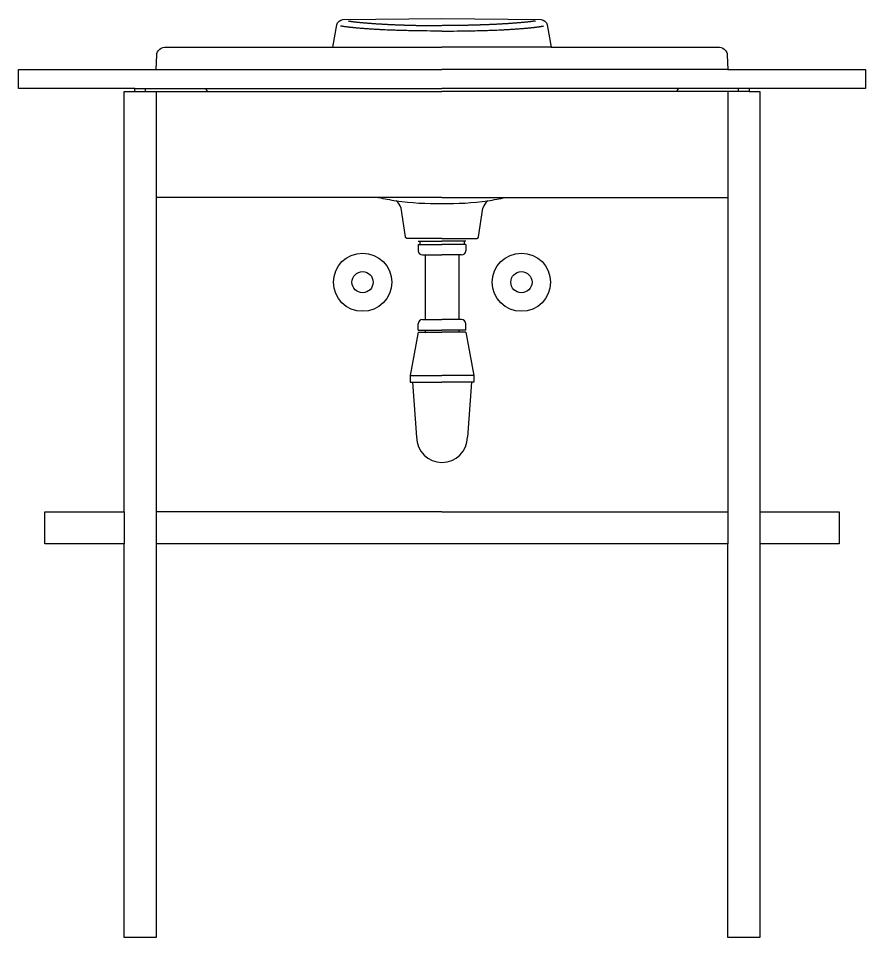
# Model space of a CAD drawing. Header units: millimetres. Extents: x 26555 to 42000, y 34815 to 42213.
# Drawn here: x 31249 to 32049, y 41345 to 42213 of the extents above; entities that cross this region are included whole.
import ezdxf

# ---------------------------------------------------------------- set-up
doc = ezdxf.new("R2010")
doc.units = ezdxf.units.MM
doc.layers.add('cad-block.com', color=250, linetype='Continuous')

# ---------------------------------------------------------------- blocks, each defined once
blk = doc.blocks.new('washbasin 7_front_cad-block.com')
at = {"color": 0, "linetype": 'Continuous'}
for p, q in [((-0.09577, 0.86069), (-0.09599, 0.86074)), ((-0.09599, 0.86074), (-0.09599, 0.86074)), ((-0.09554, 0.86064), (-0.09577, 0.86069)), ((-0.0953, 0.8606), (-0.09554, 0.86064)), ((-0.09505, 0.86055), (-0.0953, 0.8606)), ((-0.0948, 0.86051), (-0.09505, 0.86055)), ((-0.09452, 0.86046), (-0.0948, 0.86051)), ((-0.09422, 0.86041), (-0.09452, 0.86046)), ((-0.09392, 0.86035), (-0.09422, 0.86041)), ((-0.09363, 0.86031), (-0.09392, 0.86035)), ((-0.09332, 0.86026), (-0.09363, 0.86031)), ((-0.09296, 0.8602), (-0.09332, 0.86026)), ((-0.0926, 0.86014), (-0.09296, 0.8602)), ((-0.09222, 0.86009), (-0.0926, 0.86014)), ((-0.09184, 0.86003), (-0.09222, 0.86009)), ((-0.09144, 0.85997), (-0.09184, 0.86003)), ((-0.09103, 0.85992), (-0.09144, 0.85997)), ((-0.09061, 0.85986), (-0.09103, 0.85992)), ((-0.09019, 0.8598), (-0.09061, 0.85986)), ((-0.08975, 0.85974), (-0.09019, 0.8598)), ((-0.0893, 0.85969), (-0.08975, 0.85974)), ((-0.08885, 0.85963), (-0.0893, 0.85969)), ((-0.08838, 0.85957), (-0.08885, 0.85963)), ((-0.08791, 0.85951), (-0.08838, 0.85957)), ((-0.08833, 0.86542), (-0.08814, 0.86539)), ((-0.08814, 0.86539), (-0.08785, 0.86534)), ((-0.08742, 0.85946), (-0.08791, 0.85951)), ((-0.08785, 0.86534), (-0.08755, 0.8653)), ((-0.08755, 0.8653), (-0.0872, 0.86524)), ((-0.0872, 0.86524), (-0.08684, 0.86519)), ((-0.08684, 0.86519), (-0.08647, 0.86513)), ((-0.08647, 0.86513), (-0.08609, 0.86508)), ((-0.08609, 0.86508), (-0.0857, 0.86503)), ((-0.0857, 0.86503), (-0.0853, 0.86497)), ((-0.0853, 0.86497), (-0.08489, 0.86492)), ((-0.08489, 0.86492), (-0.08447, 0.86486)), ((-0.08447, 0.86486), (-0.08404, 0.86481)), ((-0.08404, 0.86481), (-0.08361, 0.86475)), ((-0.08361, 0.86475), (-0.08316, 0.8647)), ((-0.08316, 0.8647), (-0.0827, 0.86464)), ((-0.0827, 0.86464), (-0.08223, 0.86459)), ((-0.08223, 0.86459), (-0.08176, 0.86453)), ((-0.08176, 0.86453), (-0.08127, 0.86448)), ((-0.08127, 0.86448), (-0.08078, 0.86442)), ((-0.08078, 0.86442), (-0.08027, 0.86437)), ((-0.08027, 0.86437), (-0.07976, 0.86431)), ((-0.07976, 0.86431), (-0.07924, 0.86426)), ((-0.07924, 0.86426), (-0.07871, 0.8642)), ((-0.07871, 0.8642), (-0.07817, 0.86415)), ((-0.07817, 0.86415), (-0.07762, 0.86409)), ((-0.07762, 0.86409), (-0.07706, 0.86404)), ((-0.07706, 0.86404), (-0.07649, 0.86399)), ((-0.07649, 0.86399), (-0.07591, 0.86393)), ((-0.07591, 0.86393), (-0.07533, 0.86388)), ((-0.07533, 0.86388), (-0.07473, 0.86382)), ((-0.07473, 0.86382), (-0.07413, 0.86377)), ((-0.07413, 0.86377), (-0.07352, 0.86371)), ((-0.07352, 0.86371), (-0.0729, 0.86366)), ((-0.0729, 0.86366), (-0.07227, 0.86361)), ((-0.07227, 0.86361), (-0.07163, 0.86355)), ((-0.07163, 0.86355), (-0.07099, 0.8635)), ((-0.07099, 0.8635), (-0.07033, 0.86345)), ((-0.07033, 0.86345), (-0.06967, 0.8634)), ((-0.06967, 0.8634), (-0.069, 0.86334)), ((-0.069, 0.86334), (-0.06832, 0.86329)), ((-0.06832, 0.86329), (-0.06763, 0.86324)), ((-0.06763, 0.86324), (-0.06694, 0.86319)), ((-0.06694, 0.86319), (-0.06623, 0.86314)), ((-0.06623, 0.86314), (-0.06552, 0.86309)), ((-0.06552, 0.86309), (-0.0648, 0.86304)), ((-0.0648, 0.86304), (-0.06407, 0.86299)), ((-0.06407, 0.86299), (-0.06334, 0.86294)), ((-0.06334, 0.86294), (-0.06278, 0.8629)), ((-0.06278, 0.8629), (-0.06223, 0.86286)), ((-0.06223, 0.86286), (-0.06169, 0.86283)), ((-0.06169, 0.86283), (-0.06116, 0.8628)), ((-0.06116, 0.8628), (-0.06065, 0.86276)), ((-0.06065, 0.86276), (-0.06014, 0.86273)), ((-0.06014, 0.86273), (-0.05942, 0.86269)), ((-0.05942, 0.86269), (-0.0587, 0.86264)), ((-0.0587, 0.86264), (-0.05794, 0.8626)), ((-0.05794, 0.8626), (-0.05718, 0.86255)), ((-0.05718, 0.86255), (-0.05664, 0.86252)), ((-0.05664, 0.86252), (-0.05611, 0.86249)), ((-0.05611, 0.86249), (-0.05556, 0.86246)), ((-0.05556, 0.86246), (-0.05502, 0.86243)), ((-0.05502, 0.86243), (-0.05447, 0.8624)), ((-0.05447, 0.8624), (-0.05392, 0.86237)), ((-0.05392, 0.86237), (-0.05337, 0.86234)), ((-0.05337, 0.86234), (-0.05282, 0.86231)), ((-0.05282, 0.86231), (-0.05225, 0.86229)), ((-0.05225, 0.86229), (-0.05169, 0.86226)), ((-0.05169, 0.86226), (-0.05113, 0.86223)), ((-0.05113, 0.86223), (-0.05056, 0.8622)), ((-0.05056, 0.8622), (-0.04999, 0.86217)), ((-0.04999, 0.86217), (-0.04941, 0.86214)), ((-0.04941, 0.86214), (-0.04884, 0.86212)), ((-0.04884, 0.86212), (-0.04826, 0.86209)), ((-0.04826, 0.86209), (-0.04768, 0.86206)), ((-0.04768, 0.86206), (-0.04709, 0.86204)), ((-0.04709, 0.86204), (-0.0465, 0.86201)), ((-0.0465, 0.86201), (-0.04591, 0.86198)), ((-0.04591, 0.86198), (-0.04532, 0.86196)), ((-0.04532, 0.86196), (-0.04473, 0.86193)), ((-0.04473, 0.86193), (-0.04413, 0.86191)), ((-0.04413, 0.86191), (-0.04352, 0.86188)), ((-0.04352, 0.86188), (-0.04292, 0.86186)), ((-0.04292, 0.86186), (-0.04232, 0.86183)), ((-0.04232, 0.86183), (-0.04171, 0.86181)), ((-0.04171, 0.86181), (-0.0411, 0.86179)), ((-0.0411, 0.86179), (-0.04048, 0.86176)), ((-0.04048, 0.86176), (-0.03987, 0.86174)), ((-0.03987, 0.86174), (-0.03925, 0.86172)), ((-0.03925, 0.86172), (-0.03863, 0.86169)), ((-0.03863, 0.86169), (-0.038, 0.86167)), ((-0.038, 0.86167), (-0.03738, 0.86165)), ((-0.03738, 0.86165), (-0.03676, 0.86163)), ((-0.03676, 0.86163), (-0.03613, 0.86161)), ((-0.03613, 0.86161), (-0.0356, 0.86159)), ((-0.0356, 0.86159), (-0.03507, 0.86157)), ((-0.03507, 0.86157), (-0.03454, 0.86156)), ((-0.03454, 0.86156), (-0.03391, 0.86154)), ((-0.03391, 0.86154), (-0.03326, 0.86152)), ((-0.03326, 0.86152), (-0.03278, 0.8615)), ((-0.03278, 0.8615), (-0.0323, 0.86149)), ((-0.0323, 0.86149), (-0.03182, 0.86147)), ((-0.03182, 0.86147), (-0.03134, 0.86146)), ((-0.03134, 0.86146), (-0.03086, 0.86145)), ((-0.03086, 0.86145), (-0.03037, 0.86143)), ((-0.03037, 0.86143), (-0.02989, 0.86142)), ((-0.02989, 0.86142), (-0.0294, 0.86141)), ((-0.0294, 0.86141), (-0.02891, 0.86139)), ((-0.02891, 0.86139), (-0.02842, 0.86138)), ((-0.02842, 0.86138), (-0.02793, 0.86137)), ((-0.02793, 0.86137), (-0.02793, 0.86137)), ((-0.02793, 0.86137), (-0.02744, 0.86136)), ((-0.02744, 0.86136), (-0.02695, 0.86134)), ((-0.02695, 0.86134), (-0.02646, 0.86133)), ((-0.02646, 0.86133), (-0.02597, 0.86132)), ((-0.02597, 0.86132), (-0.02547, 0.86131)), ((-0.02547, 0.86131), (-0.02498, 0.8613)), ((-0.02498, 0.8613), (-0.02448, 0.86129)), ((-0.02448, 0.86129), (-0.02399, 0.86128)), ((-0.02399, 0.86128), (-0.02349, 0.86127)), ((-0.02349, 0.86127), (-0.02299, 0.86126)), ((-0.02299, 0.86126), (-0.0225, 0.86125)), ((-0.0225, 0.86125), (-0.022, 0.86124)), ((-0.022, 0.86124), (-0.0215, 0.86123)), ((-0.0215, 0.86123), (-0.021, 0.86122)), ((-0.021, 0.86122), (-0.0205, 0.86121)), ((-0.0205, 0.86121), (-0.02, 0.8612)), ((-0.02, 0.8612), (-0.01949, 0.86119)), ((-0.01949, 0.86119), (-0.01899, 0.86118)), ((-0.01899, 0.86118), (-0.01849, 0.86117)), ((-0.01849, 0.86117), (-0.01798, 0.86117)), ((-0.01798, 0.86117), (-0.01748, 0.86116)), ((-0.01748, 0.86116), (-0.01697, 0.86115)), ((-0.01697, 0.86115), (-0.01646, 0.86114)), ((-0.01646, 0.86114), (-0.0159, 0.86113)), ((-0.0159, 0.86113), (-0.01534, 0.86113)), ((-0.01534, 0.86113), (-0.01479, 0.86112)), ((-0.01479, 0.86112), (-0.01443, 0.86112)), ((-0.01443, 0.86112), (-0.01385, 0.86111)), ((-0.01385, 0.86111), (-0.01327, 0.8611)), ((-0.01327, 0.8611), (-0.01268, 0.86109)), ((-0.01268, 0.86109), (-0.0121, 0.86109)), ((-0.0121, 0.86109), (-0.0115, 0.86108)), ((-0.0115, 0.86108), (-0.01091, 0.86108)), ((-0.01091, 0.86108), (-0.01032, 0.86107)), ((-0.01032, 0.86107), (-0.00972, 0.86107)), ((-0.00972, 0.86107), (-0.00912, 0.86106)), ((-0.00912, 0.86106), (-0.00852, 0.86106)), ((-0.00852, 0.86106), (-0.00833, 0.86106)), ((-0.00833, 0.86106), (-0.00833, 0.86106)), ((-0.00833, 0.86106), (-0.00792, 0.86105)), ((-0.00792, 0.86105), (-0.00731, 0.86105)), ((-0.00731, 0.86105), (-0.00671, 0.86105)), ((-0.00671, 0.86105), (-0.0061, 0.86104)), ((-0.0061, 0.86104), (-0.00549, 0.86104)), ((-0.00549, 0.86104), (-0.00489, 0.86104)), ((-0.00489, 0.86104), (-0.00428, 0.86104)), ((-0.00428, 0.86104), (-0.00367, 0.86103)), ((-0.00367, 0.86103), (-0.00306, 0.86103)), ((-0.00306, 0.86103), (-0.00246, 0.86103)), ((-0.00246, 0.86103), (-0.00185, 0.86103)), ((-0.00185, 0.86103), (-0.00137, 0.86103)), ((-0.00137, 0.86103), (-0.00125, 0.86103)), ((-0.00125, 0.86103), (-0.00081, 0.86103)), ((-0.00081, 0.86103), (-0.00065, 0.86103)), ((-0.00065, 0.86103), (-0.00049, 0.86103)), ((-0.00065, 0.86103), (-0.00049, 0.86103)), ((-0.00049, 0.86103), (-0.00025, 0.86103)), ((-0.00049, 0.86103), (-0.00025, 0.86103)), ((0.00049, 0.86103), (0.00025, 0.86103)), ((0.00049, 0.86103), (0.00025, 0.86103)), ((0.00065, 0.86103), (0.00049, 0.86103)), ((0.00065, 0.86103), (0.00049, 0.86103)), ((0.00081, 0.86103), (0.00065, 0.86103)), ((0.00125, 0.86103), (0.00081, 0.86103)), ((0.00137, 0.86103), (0.00125, 0.86103)), ((0.00185, 0.86103), (0.00137, 0.86103)), ((0.00246, 0.86103), (0.00185, 0.86103)), ((0.00306, 0.86103), (0.00246, 0.86103)), ((0.00367, 0.86103), (0.00306, 0.86103)), ((0.00428, 0.86104), (0.00367, 0.86103)), ((0.00489, 0.86104), (0.00428, 0.86104)), ((0.00549, 0.86104), (0.00489, 0.86104)), ((0.0061, 0.86104), (0.00549, 0.86104)), ((0.00671, 0.86105), (0.0061, 0.86104)), ((0.00731, 0.86105), (0.00671, 0.86105)), ((0.00792, 0.86105), (0.00731, 0.86105)), ((0.00833, 0.86106), (0.00792, 0.86105)), ((0.00833, 0.86106), (0.00833, 0.86106)), ((0.00852, 0.86106), (0.00833, 0.86106)), ((0.00912, 0.86106), (0.00852, 0.86106)), ((0.00972, 0.86107), (0.00912, 0.86106)), ((0.01032, 0.86107), (0.00972, 0.86107)), ((0.01091, 0.86108), (0.01032, 0.86107)), ((0.0115, 0.86108), (0.01091, 0.86108)), ((0.0121, 0.86109), (0.0115, 0.86108)), ((0.01268, 0.86109), (0.0121, 0.86109)), ((0.01327, 0.8611), (0.01268, 0.86109)), ((0.01385, 0.86111), (0.01327, 0.8611)), ((0.01443, 0.86112), (0.01385, 0.86111)), ((0.01479, 0.86112), (0.01443, 0.86112)), ((0.01534, 0.86113), (0.01479, 0.86112)), ((0.0159, 0.86113), (0.01534, 0.86113)), ((0.01646, 0.86114), (0.0159, 0.86113)), ((0.01697, 0.86115), (0.01646, 0.86114)), ((0.01748, 0.86116), (0.01697, 0.86115)), ((0.01798, 0.86117), (0.01748, 0.86116)), ((0.01849, 0.86117), (0.01798, 0.86117)), ((0.01899, 0.86118), (0.01849, 0.86117)), ((0.01949, 0.86119), (0.01899, 0.86118)), ((0.02, 0.8612), (0.01949, 0.86119)), ((0.0205, 0.86121), (0.02, 0.8612)), ((0.021, 0.86122), (0.0205, 0.86121)), ((0.0215, 0.86123), (0.021, 0.86122)), ((0.022, 0.86124), (0.0215, 0.86123)), ((0.0225, 0.86125), (0.022, 0.86124)), ((0.02299, 0.86126), (0.0225, 0.86125)), ((0.02349, 0.86127), (0.02299, 0.86126)), ((0.02399, 0.86128), (0.02349, 0.86127)), ((0.02448, 0.86129), (0.02399, 0.86128)), ((0.02498, 0.8613), (0.02448, 0.86129)), ((0.02547, 0.86131), (0.02498, 0.8613)), ((0.02597, 0.86132), (0.02547, 0.86131)), ((0.02646, 0.86133), (0.02597, 0.86132)), ((0.02695, 0.86134), (0.02646, 0.86133)), ((0.02744, 0.86136), (0.02695, 0.86134)), ((0.02793, 0.86137), (0.02744, 0.86136)), ((0.02842, 0.86138), (0.02793, 0.86137)), ((0.02793, 0.86137), (0.02793, 0.86137)), ((0.02891, 0.86139), (0.02842, 0.86138)), ((0.0294, 0.86141), (0.02891, 0.86139)), ((0.02989, 0.86142), (0.0294, 0.86141)), ((0.03037, 0.86143), (0.02989, 0.86142)), ((0.03086, 0.86145), (0.03037, 0.86143)), ((0.03134, 0.86146), (0.03086, 0.86145)), ((0.03182, 0.86147), (0.03134, 0.86146)), ((0.0323, 0.86149), (0.03182, 0.86147)), ((0.03278, 0.8615), (0.0323, 0.86149)), ((0.03326, 0.86152), (0.03278, 0.8615)), ((0.03391, 0.86154), (0.03326, 0.86152)), ((0.03454, 0.86156), (0.03391, 0.86154)), ((0.03507, 0.86157), (0.03454, 0.86156)), ((0.0356, 0.86159), (0.03507, 0.86157)), ((0.03613, 0.86161), (0.0356, 0.86159)), ((0.03676, 0.86163), (0.03613, 0.86161)), ((0.03738, 0.86165), (0.03676, 0.86163)), ((0.038, 0.86167), (0.03738, 0.86165)), ((0.03863, 0.86169), (0.038, 0.86167)), ((0.03925, 0.86172), (0.03863, 0.86169)), ((0.03987, 0.86174), (0.03925, 0.86172)), ((0.04048, 0.86176), (0.03987, 0.86174)), ((0.0411, 0.86179), (0.04048, 0.86176)), ((0.04171, 0.86181), (0.0411, 0.86179)), ((0.04232, 0.86183), (0.04171, 0.86181)), ((0.04292, 0.86186), (0.04232, 0.86183)), ((0.04352, 0.86188), (0.04292, 0.86186)), ((0.04413, 0.86191), (0.04352, 0.86188)), ((0.04473, 0.86193), (0.04413, 0.86191)), ((0.04532, 0.86196), (0.04473, 0.86193)), ((0.04591, 0.86198), (0.04532, 0.86196)), ((0.0465, 0.86201), (0.04591, 0.86198)), ((0.04709, 0.86204), (0.0465, 0.86201)), ((0.04768, 0.86206), (0.04709, 0.86204)), ((0.04826, 0.86209), (0.04768, 0.86206)), ((0.04884, 0.86212), (0.04826, 0.86209)), ((0.04941, 0.86214), (0.04884, 0.86212)), ((0.04999, 0.86217), (0.04941, 0.86214)), ((0.05056, 0.8622), (0.04999, 0.86217)), ((0.05113, 0.86223), (0.05056, 0.8622)), ((0.05169, 0.86226), (0.05113, 0.86223)), ((0.05225, 0.86229), (0.05169, 0.86226)), ((0.05282, 0.86231), (0.05225, 0.86229)), ((0.05337, 0.86234), (0.05282, 0.86231)), ((0.05392, 0.86237), (0.05337, 0.86234)), ((0.05447, 0.8624), (0.05392, 0.86237)), ((0.05502, 0.86243), (0.05447, 0.8624)), ((0.05556, 0.86246), (0.05502, 0.86243)), ((0.05611, 0.86249), (0.05556, 0.86246)), ((0.05664, 0.86252), (0.05611, 0.86249)), ((0.05718, 0.86255), (0.05664, 0.86252)), ((0.05794, 0.8626), (0.05718, 0.86255)), ((0.0587, 0.86264), (0.05794, 0.8626)), ((0.05942, 0.86269), (0.0587, 0.86264)), ((0.06014, 0.86273), (0.05942, 0.86269)), ((0.06065, 0.86276), (0.06014, 0.86273)), ((0.06116, 0.8628), (0.06065, 0.86276)), ((0.06169, 0.86283), (0.06116, 0.8628)), ((0.06223, 0.86286), (0.06169, 0.86283)), ((0.06278, 0.8629), (0.06223, 0.86286)), ((0.06334, 0.86294), (0.06278, 0.8629)), ((0.06407, 0.86299), (0.06334, 0.86294)), ((0.0648, 0.86304), (0.06407, 0.86299)), ((0.06552, 0.86309), (0.0648, 0.86304)), ((0.06623, 0.86314), (0.06552, 0.86309)), ((0.06694, 0.86319), (0.06623, 0.86314)), ((0.06763, 0.86324), (0.06694, 0.86319)), ((0.06832, 0.86329), (0.06763, 0.86324)), ((0.069, 0.86334), (0.06832, 0.86329)), ((0.06967, 0.8634), (0.069, 0.86334)), ((0.07033, 0.86345), (0.06967, 0.8634)), ((0.07099, 0.8635), (0.07033, 0.86345)), ((0.07163, 0.86355), (0.07099, 0.8635)), ((0.07227, 0.86361), (0.07163, 0.86355)), ((0.0729, 0.86366), (0.07227, 0.86361)), ((0.07352, 0.86371), (0.0729, 0.86366)), ((0.07413, 0.86377), (0.07352, 0.86371)), ((0.07473, 0.86382), (0.07413, 0.86377)), ((0.07533, 0.86388), (0.07473, 0.86382)), ((0.07591, 0.86393), (0.07533, 0.86388)), ((0.07649, 0.86399), (0.07591, 0.86393)), ((0.07706, 0.86404), (0.07649, 0.86399)), ((0.07762, 0.86409), (0.07706, 0.86404)), ((0.07817, 0.86415), (0.07762, 0.86409)), ((0.07871, 0.8642), (0.07817, 0.86415)), ((0.07924, 0.86426), (0.07871, 0.8642)), ((0.07976, 0.86431), (0.07924, 0.86426)), ((0.08027, 0.86437), (0.07976, 0.86431)), ((0.08078, 0.86442), (0.08027, 0.86437)), ((0.08127, 0.86448), (0.08078, 0.86442)), ((0.08176, 0.86453), (0.08127, 0.86448)), ((0.08223, 0.86459), (0.08176, 0.86453)), ((0.0827, 0.86464), (0.08223, 0.86459)), ((0.08316, 0.8647), (0.0827, 0.86464)), ((0.08361, 0.86475), (0.08316, 0.8647)), ((0.08404, 0.86481), (0.08361, 0.86475)), ((0.08447, 0.86486), (0.08404, 0.86481)), ((0.08489, 0.86492), (0.08447, 0.86486)), ((0.0853, 0.86497), (0.08489, 0.86492)), ((0.0857, 0.86503), (0.0853, 0.86497)), ((0.08609, 0.86508), (0.0857, 0.86503)), ((0.08647, 0.86513), (0.08609, 0.86508)), ((0.08684, 0.86519), (0.08647, 0.86513)), ((0.0872, 0.86524), (0.08684, 0.86519)), ((0.08755, 0.8653), (0.0872, 0.86524)), ((0.08742, 0.85946), (0.08791, 0.85951)), ((0.08785, 0.86534), (0.08755, 0.8653)), ((0.08814, 0.86539), (0.08785, 0.86534)), ((0.08791, 0.85951), (0.08838, 0.85957)), ((0.08833, 0.86542), (0.08814, 0.86539)), ((0.08838, 0.85957), (0.08885, 0.85963)), ((0.08885, 0.85963), (0.0893, 0.85969)), ((0.0893, 0.85969), (0.08975, 0.85974)), ((0.08975, 0.85974), (0.09019, 0.8598)), ((0.09019, 0.8598), (0.09061, 0.85986)), ((0.09061, 0.85986), (0.09103, 0.85992)), ((0.09103, 0.85992), (0.09144, 0.85997)), ((0.09144, 0.85997), (0.09184, 0.86003)), ((0.09184, 0.86003), (0.09222, 0.86009)), ((0.09222, 0.86009), (0.0926, 0.86014)), ((0.0926, 0.86014), (0.09296, 0.8602)), ((0.09296, 0.8602), (0.09332, 0.86026)), ((0.09332, 0.86026), (0.09363, 0.86031)), ((0.09363, 0.86031), (0.09392, 0.86035)), ((0.09392, 0.86035), (0.09422, 0.86041)), ((0.09422, 0.86041), (0.09452, 0.86046)), ((0.09452, 0.86046), (0.0948, 0.86051)), ((0.0948, 0.86051), (0.09505, 0.86055)), ((0.09505, 0.86055), (0.0953, 0.8606)), ((0.0953, 0.8606), (0.09554, 0.86064)), ((0.09554, 0.86064), (0.09577, 0.86069)), ((0.09577, 0.86069), (0.09599, 0.86074)), ((0.09599, 0.86074), (0.09599, 0.86074)), ((-0.08693, 0.8594), (-0.08742, 0.85946)), ((-0.08642, 0.85934), (-0.08693, 0.8594)), ((-0.08591, 0.85928), (-0.08642, 0.85934)), ((-0.08539, 0.85923), (-0.08591, 0.85928)), ((-0.08486, 0.85917), (-0.08539, 0.85923)), ((-0.08431, 0.85911), (-0.08486, 0.85917)), ((-0.08376, 0.85906), (-0.08431, 0.85911)), ((-0.0832, 0.859), (-0.08376, 0.85906)), ((-0.08263, 0.85894), (-0.0832, 0.859)), ((-0.08205, 0.85888), (-0.08263, 0.85894)), ((-0.08147, 0.85883), (-0.08205, 0.85888)), ((-0.08087, 0.85877), (-0.08147, 0.85883)), ((-0.08026, 0.85871), (-0.08087, 0.85877)), ((-0.07965, 0.85866), (-0.08026, 0.85871)), ((-0.07902, 0.8586), (-0.07965, 0.85866)), ((-0.07839, 0.85855), (-0.07902, 0.8586)), ((-0.07775, 0.85849), (-0.07839, 0.85855)), ((-0.07709, 0.85844), (-0.07775, 0.85849)), ((-0.07643, 0.85838), (-0.07709, 0.85844)), ((-0.07577, 0.85833), (-0.07643, 0.85838)), ((-0.07509, 0.85827), (-0.07577, 0.85833)), ((-0.0744, 0.85822), (-0.07509, 0.85827)), ((-0.07371, 0.85816), (-0.0744, 0.85822)), ((-0.073, 0.85811), (-0.07371, 0.85816)), ((-0.07229, 0.85806), (-0.073, 0.85811)), ((-0.07157, 0.858), (-0.07229, 0.85806)), ((-0.07084, 0.85795), (-0.07157, 0.858)), ((-0.0701, 0.8579), (-0.07084, 0.85795)), ((-0.06935, 0.85785), (-0.0701, 0.8579)), ((-0.0686, 0.8578), (-0.06935, 0.85785)), ((-0.06803, 0.85776), (-0.0686, 0.8578)), ((-0.06746, 0.85772), (-0.06803, 0.85776)), ((-0.06691, 0.85768), (-0.06746, 0.85772)), ((-0.06636, 0.85765), (-0.06691, 0.85768)), ((-0.06584, 0.85762), (-0.06636, 0.85765)), ((-0.06531, 0.85758), (-0.06584, 0.85762)), ((-0.06457, 0.85754), (-0.06531, 0.85758)), ((-0.06383, 0.85749), (-0.06457, 0.85754)), ((-0.06305, 0.85745), (-0.06383, 0.85749)), ((-0.06226, 0.8574), (-0.06305, 0.85745)), ((-0.06171, 0.85737), (-0.06226, 0.8574)), ((-0.06115, 0.85734), (-0.06171, 0.85737)), ((-0.06059, 0.85731), (-0.06115, 0.85734)), ((-0.06003, 0.85728), (-0.06059, 0.85731)), ((-0.05946, 0.85725), (-0.06003, 0.85728)), ((-0.05889, 0.85722), (-0.05946, 0.85725)), ((-0.05832, 0.85719), (-0.05889, 0.85722)), ((-0.05774, 0.85716), (-0.05832, 0.85719)), ((-0.05716, 0.85713), (-0.05774, 0.85716)), ((-0.05658, 0.8571), (-0.05716, 0.85713)), ((-0.05599, 0.85707), (-0.05658, 0.8571)), ((-0.05539, 0.85704), (-0.05599, 0.85707)), ((-0.05361, 0.85696), (-0.05539, 0.85704)), ((-0.05179, 0.85687), (-0.05361, 0.85696)), ((-0.05058, 0.85682), (-0.05179, 0.85687)), ((-0.04935, 0.85677), (-0.05058, 0.85682)), ((-0.0481, 0.85672), (-0.04935, 0.85677)), ((-0.04682, 0.85667), (-0.0481, 0.85672)), ((-0.04552, 0.85663), (-0.04682, 0.85667)), ((-0.04419, 0.85658), (-0.04552, 0.85663)), ((-0.04291, 0.85654), (-0.04419, 0.85658)), ((-0.0416, 0.85649), (-0.04291, 0.85654)), ((-0.04027, 0.85645), (-0.0416, 0.85649)), ((-0.03892, 0.85641), (-0.04027, 0.85645)), ((-0.03754, 0.85637), (-0.03892, 0.85641)), ((-0.03613, 0.85633), (-0.03754, 0.85637)), ((-0.03461, 0.8563), (-0.03613, 0.85633)), ((-0.03306, 0.85626), (-0.03461, 0.8563)), ((-0.03148, 0.85622), (-0.03306, 0.85626)), ((-0.02986, 0.85619), (-0.03148, 0.85622)), ((-0.02822, 0.85615), (-0.02986, 0.85619)), ((-0.02654, 0.85612), (-0.02822, 0.85615)), ((-0.02493, 0.8561), (-0.02654, 0.85612)), ((-0.02328, 0.85607), (-0.02493, 0.8561)), ((-0.02161, 0.85604), (-0.02328, 0.85607)), ((-0.01991, 0.85602), (-0.02161, 0.85604)), ((-0.01643, 0.85598), (-0.01991, 0.85602)), ((-0.01444, 0.85596), (-0.01643, 0.85598)), ((-0.0109, 0.85592), (-0.01444, 0.85596)), ((-0.0073, 0.8559), (-0.0109, 0.85592)), ((-0.00366, 0.85587), (-0.0073, 0.8559)), ((0, 0.85585), (-0.00366, 0.85587)), ((0, 0.85585), (0.00366, 0.85587)), ((0.00366, 0.85587), (0.0073, 0.8559)), ((0.0073, 0.8559), (0.0109, 0.85592)), ((0.0109, 0.85592), (0.01444, 0.85596)), ((0.01444, 0.85596), (0.01643, 0.85598)), ((0.01643, 0.85598), (0.01991, 0.85602)), ((0.01991, 0.85602), (0.02161, 0.85604)), ((0.02161, 0.85604), (0.02328, 0.85607)), ((0.02328, 0.85607), (0.02493, 0.8561)), ((0.02493, 0.8561), (0.02654, 0.85612)), ((0.02654, 0.85612), (0.02822, 0.85615)), ((0.02822, 0.85615), (0.02986, 0.85619)), ((0.02986, 0.85619), (0.03148, 0.85622)), ((0.03148, 0.85622), (0.03306, 0.85626)), ((0.03306, 0.85626), (0.03461, 0.8563)), ((0.03461, 0.8563), (0.03613, 0.85633)), ((0.03613, 0.85633), (0.03754, 0.85637)), ((0.03754, 0.85637), (0.03892, 0.85641)), ((0.03892, 0.85641), (0.04027, 0.85645)), ((0.04027, 0.85645), (0.0416, 0.85649)), ((0.0416, 0.85649), (0.04291, 0.85654)), ((0.04291, 0.85654), (0.04419, 0.85658)), ((0.04419, 0.85658), (0.04552, 0.85663)), ((0.04552, 0.85663), (0.04682, 0.85667)), ((0.04682, 0.85667), (0.0481, 0.85672)), ((0.0481, 0.85672), (0.04935, 0.85677)), ((0.04935, 0.85677), (0.05058, 0.85682)), ((0.05058, 0.85682), (0.05179, 0.85687)), ((0.05179, 0.85687), (0.05361, 0.85696)), ((0.05361, 0.85696), (0.05539, 0.85704)), ((0.05539, 0.85704), (0.05599, 0.85707)), ((0.05599, 0.85707), (0.05658, 0.8571)), ((0.05658, 0.8571), (0.05716, 0.85713)), ((0.05716, 0.85713), (0.05774, 0.85716)), ((0.05774, 0.85716), (0.05832, 0.85719)), ((0.05832, 0.85719), (0.05889, 0.85722)), ((0.05889, 0.85722), (0.05946, 0.85725)), ((0.05946, 0.85725), (0.06003, 0.85728)), ((0.06003, 0.85728), (0.06059, 0.85731)), ((0.06059, 0.85731), (0.06115, 0.85734)), ((0.06115, 0.85734), (0.06171, 0.85737)), ((0.06171, 0.85737), (0.06226, 0.8574)), ((0.06226, 0.8574), (0.06305, 0.85745)), ((0.06305, 0.85745), (0.06383, 0.85749)), ((0.06383, 0.85749), (0.06457, 0.85754)), ((0.06457, 0.85754), (0.06531, 0.85758)), ((0.06531, 0.85758), (0.06584, 0.85762)), ((0.06584, 0.85762), (0.06636, 0.85765)), ((0.06636, 0.85765), (0.06691, 0.85768)), ((0.06691, 0.85768), (0.06746, 0.85772)), ((0.06746, 0.85772), (0.06803, 0.85776)), ((0.06803, 0.85776), (0.0686, 0.8578)), ((0.0686, 0.8578), (0.06935, 0.85785)), ((0.06935, 0.85785), (0.0701, 0.8579)), ((0.0701, 0.8579), (0.07084, 0.85795)), ((0.07084, 0.85795), (0.07157, 0.858)), ((0.07157, 0.858), (0.07229, 0.85806)), ((0.07229, 0.85806), (0.073, 0.85811)), ((0.073, 0.85811), (0.07371, 0.85816)), ((0.07371, 0.85816), (0.0744, 0.85822)), ((0.0744, 0.85822), (0.07509, 0.85827)), ((0.07509, 0.85827), (0.07577, 0.85833)), ((0.07577, 0.85833), (0.07643, 0.85838)), ((0.07643, 0.85838), (0.07709, 0.85844)), ((0.07709, 0.85844), (0.07775, 0.85849)), ((0.07775, 0.85849), (0.07839, 0.85855)), ((0.07839, 0.85855), (0.07902, 0.8586)), ((0.07902, 0.8586), (0.07965, 0.85866)), ((0.07965, 0.85866), (0.08026, 0.85871)), ((0.08026, 0.85871), (0.08087, 0.85877)), ((0.08087, 0.85877), (0.08147, 0.85883)), ((0.08147, 0.85883), (0.08205, 0.85888)), ((0.08205, 0.85888), (0.08263, 0.85894)), ((0.08263, 0.85894), (0.0832, 0.859)), ((0.0832, 0.859), (0.08376, 0.85906)), ((0.08376, 0.85906), (0.08431, 0.85911)), ((0.08431, 0.85911), (0.08486, 0.85917)), ((0.08486, 0.85917), (0.08539, 0.85923)), ((0.08539, 0.85923), (0.08591, 0.85928)), ((0.08591, 0.85928), (0.08642, 0.85934)), ((0.08642, 0.85934), (0.08693, 0.8594)), ((0.08693, 0.8594), (0.08742, 0.85946)), ((-0.03461, 0.66168), (-0.03848, 0.68876)), ((0.03461, 0.66168), (0.03848, 0.68876)), ((-0.03457, 0.66146), (-0.03461, 0.66168)), ((-0.0345, 0.66124), (-0.03457, 0.66146)), ((-0.0344, 0.66102), (-0.0345, 0.66124)), ((-0.03427, 0.66082), (-0.0344, 0.66102)), ((-0.03412, 0.66062), (-0.03427, 0.66082)), ((-0.03394, 0.66045), (-0.03412, 0.66062)), ((-0.03374, 0.6603), (-0.03394, 0.66045)), ((-0.03353, 0.66017), (-0.03374, 0.6603)), ((-0.03331, 0.66008), (-0.03353, 0.66017)), ((-0.03308, 0.66001), (-0.03331, 0.66008)), ((-0.03285, 0.65997), (-0.03308, 0.66001)), ((-0.03263, 0.65996), (-0.03285, 0.65997)), ((0, 0.65996), (-0.03263, 0.65996)), ((0, 0.65996), (0.03263, 0.65996)), ((0.03263, 0.65996), (0.03285, 0.65997)), ((0.03285, 0.65997), (0.03308, 0.66001)), ((0.03308, 0.66001), (0.03331, 0.66008)), ((0.03331, 0.66008), (0.03353, 0.66017)), ((0.03353, 0.66017), (0.03374, 0.6603)), ((0.03374, 0.6603), (0.03394, 0.66045)), ((0.03394, 0.66045), (0.03412, 0.66062)), ((0.03412, 0.66062), (0.03427, 0.66082)), ((0.03427, 0.66082), (0.0344, 0.66102)), ((0.0344, 0.66102), (0.0345, 0.66124)), ((0.0345, 0.66124), (0.03457, 0.66146)), ((0.03457, 0.66146), (0.03461, 0.66168)), ((-0.0225, 0.65743), (0, 0.65743)), ((-0.0225, 0.65443), (-0.0225, 0.64843)), ((-0.0225, 0.65443), (0, 0.65443)), ((-0.021, 0.65743), (-0.021, 0.65443)), ((0.0225, 0.65743), (0, 0.65743)), ((0.0225, 0.65443), (0, 0.65443)), ((0.021, 0.65743), (0.021, 0.65443)), ((0.0225, 0.65443), (0.0225, 0.64843)), ((-0.0185, 0.64443), (0, 0.64443)), ((-0.016, 0.64443), (-0.016, 0.58343)), ((0.0185, 0.64443), (0, 0.64443)), ((0.016, 0.64443), (0.016, 0.58343)), ((-0.0185, 0.58343), (0, 0.58343)), ((0.0185, 0.58343), (0, 0.58343)), ((-0.0225, 0.57343), (-0.0225, 0.57943)), ((-0.0225, 0.57343), (0, 0.57343)), ((-0.016, 0.57343), (-0.016, 0.57143)), ((0.0225, 0.57343), (0, 0.57343)), ((0.016, 0.57343), (0.016, 0.57143)), ((0.0225, 0.57343), (0.0225, 0.57943)), ((-0.0225, 0.57143), (-0.03, 0.53043)), ((-0.0225, 0.57143), (0, 0.57143)), ((0.0225, 0.57143), (0, 0.57143)), ((0.0225, 0.57143), (0.03, 0.53043)), ((-0.03, 0.53043), (-0.03, 0.52443)), ((-0.03, 0.53043), (0, 0.53043)), ((0.03, 0.53043), (0, 0.53043)), ((0.03, 0.53043), (0.03, 0.52443)), ((-0.03, 0.52443), (0, 0.52443)), ((-0.028, 0.52443), (-0.024, 0.47243)), ((0.03, 0.52443), (0, 0.52443)), ((0.028, 0.52443), (0.024, 0.47243))]:
    blk.add_line(p, q, dxfattribs=at)
at = {"color": 0}
for p, q in [((-0.10304, 0.84064), (0, 0.84064)), ((0.10304, 0.84064), (0, 0.84064)), ((-0.27002, 0.81969), (0, 0.81969)), ((0.27002, 0.81969), (0, 0.81969)), ((-0.29, 0.80169), (0, 0.80169)), ((-0.28, 0.79869), (-0.28, 0.80169)), ((0.29, 0.80169), (0, 0.80169)), ((0.28, 0.79869), (0.28, 0.80169)), ((-0.29, 0.79869), (0, 0.79869)), ((-0.27, 0.79869), (-0.27, 0.40169)), ((0.29, 0.79869), (0, 0.79869)), ((0.27, 0.79869), (0.27, 0.40169)), ((0, 0.69869), (-0.27, 0.69869)), ((0, 0.69869), (0.27, 0.69869)), ((-0.3, 0.40169), (-0.3, 0.37169)), ((0, 0.40169), (-0.27, 0.40169)), ((-0.27, 0.40169), (-0.27, 0.37169)), ((0, 0.40169), (0.27, 0.40169)), ((0.27, 0.40169), (0.27, 0.37169)), ((0.3, 0.40169), (0.3, 0.37169))]:
    blk.add_line(p, q, dxfattribs=at)
blk.add_lwpolyline([(0, 0.86785), (0.09356, 0.86679, -0.314987), (0.09933, 0.86182), (0.10304, 0.84064), (0.26053, 0.84064, -0.431243), (0.26938, 0.83309), (0.27002, 0.81969), (0.4, 0.81969), (0.4, 0.80169), (0.29, 0.80169), (0.29, 0.79869), (0.3, 0.79869), (0.3, 0.40169), (0.375, 0.40169), (0.375, 0.37169), (0.3, 0.37169), (0.3, -0.00031), (0.27, -0.00031), (0.27, 0.37169), (0, 0.37169), (-0.27, 0.37169), (-0.27, -0.00031), (-0.3, -0.00031), (-0.3, 0.37169), (-0.375, 0.37169), (-0.375, 0.40169), (-0.3, 0.40169), (-0.3, 0.79869), (-0.29, 0.79869), (-0.29, 0.80169), (-0.4, 0.80169), (-0.4, 0.81969), (-0.27002, 0.81969), (-0.26938, 0.83309, -0.431243), (-0.26053, 0.84064), (-0.10304, 0.84064), (-0.09933, 0.86182, -0.314987), (-0.09356, 0.86679)], format="xyb", close=True, dxfattribs=at)
for centre, radius in [((-0.075, 0.61869), 0.0275), ((0.075, 0.61869), 0.0275), ((-0.075, 0.61869), 0.01), ((0.075, 0.61869), 0.01)]:
    blk.add_circle(centre, radius, dxfattribs=at)
for centre, radius, start, end in [((-0.00043, 0.97459), 0.28224, 217.77737, 218.55196), ((0.00043, 0.97459), 0.28224, 321.44804, 322.22263), ((-0.00043, 0.97459), 0.28224, 257.83122, 261.25421), ((-0.05538, 0.68196), 0.01822, 21.90234, 48.61268), ((-0.00545, 0.96431), 0.27134, 261.97196, 271.14501), ((0.00545, 0.96431), 0.27134, 268.85499, 278.02804), ((0.05538, 0.68196), 0.01822, 131.38732, 158.09766), ((0.00043, 0.97459), 0.28224, 278.74579, 282.16878)]:
    blk.add_arc(centre, radius, start, end, dxfattribs=at)
at = {"color": 0, "linetype": 'Continuous'}
for centre, radius, start, end in [((-0.0185, 0.64843), 0.004, 180, 270), ((0.0185, 0.64843), 0.004, 270, 0), ((-0.0185, 0.57943), 0.004, 90, 180), ((0.0185, 0.57943), 0.004, 360, 90), ((0, 0.47243), 0.024, 180, 270), ((0, 0.47243), 0.024, 270, 0)]:
    blk.add_arc(centre, radius, start, end, dxfattribs=at)

msp = doc.modelspace()

# ---------------------------------------------------------------- block references
at = {"layer": 'cad-block.com', "xscale": 1000, "yscale": 1000, "zscale": 1000}
msp.add_blockref('washbasin 7_front_cad-block.com', (31648.64, 41345.09), dxfattribs=at)

doc.saveas('drawing.dxf')
